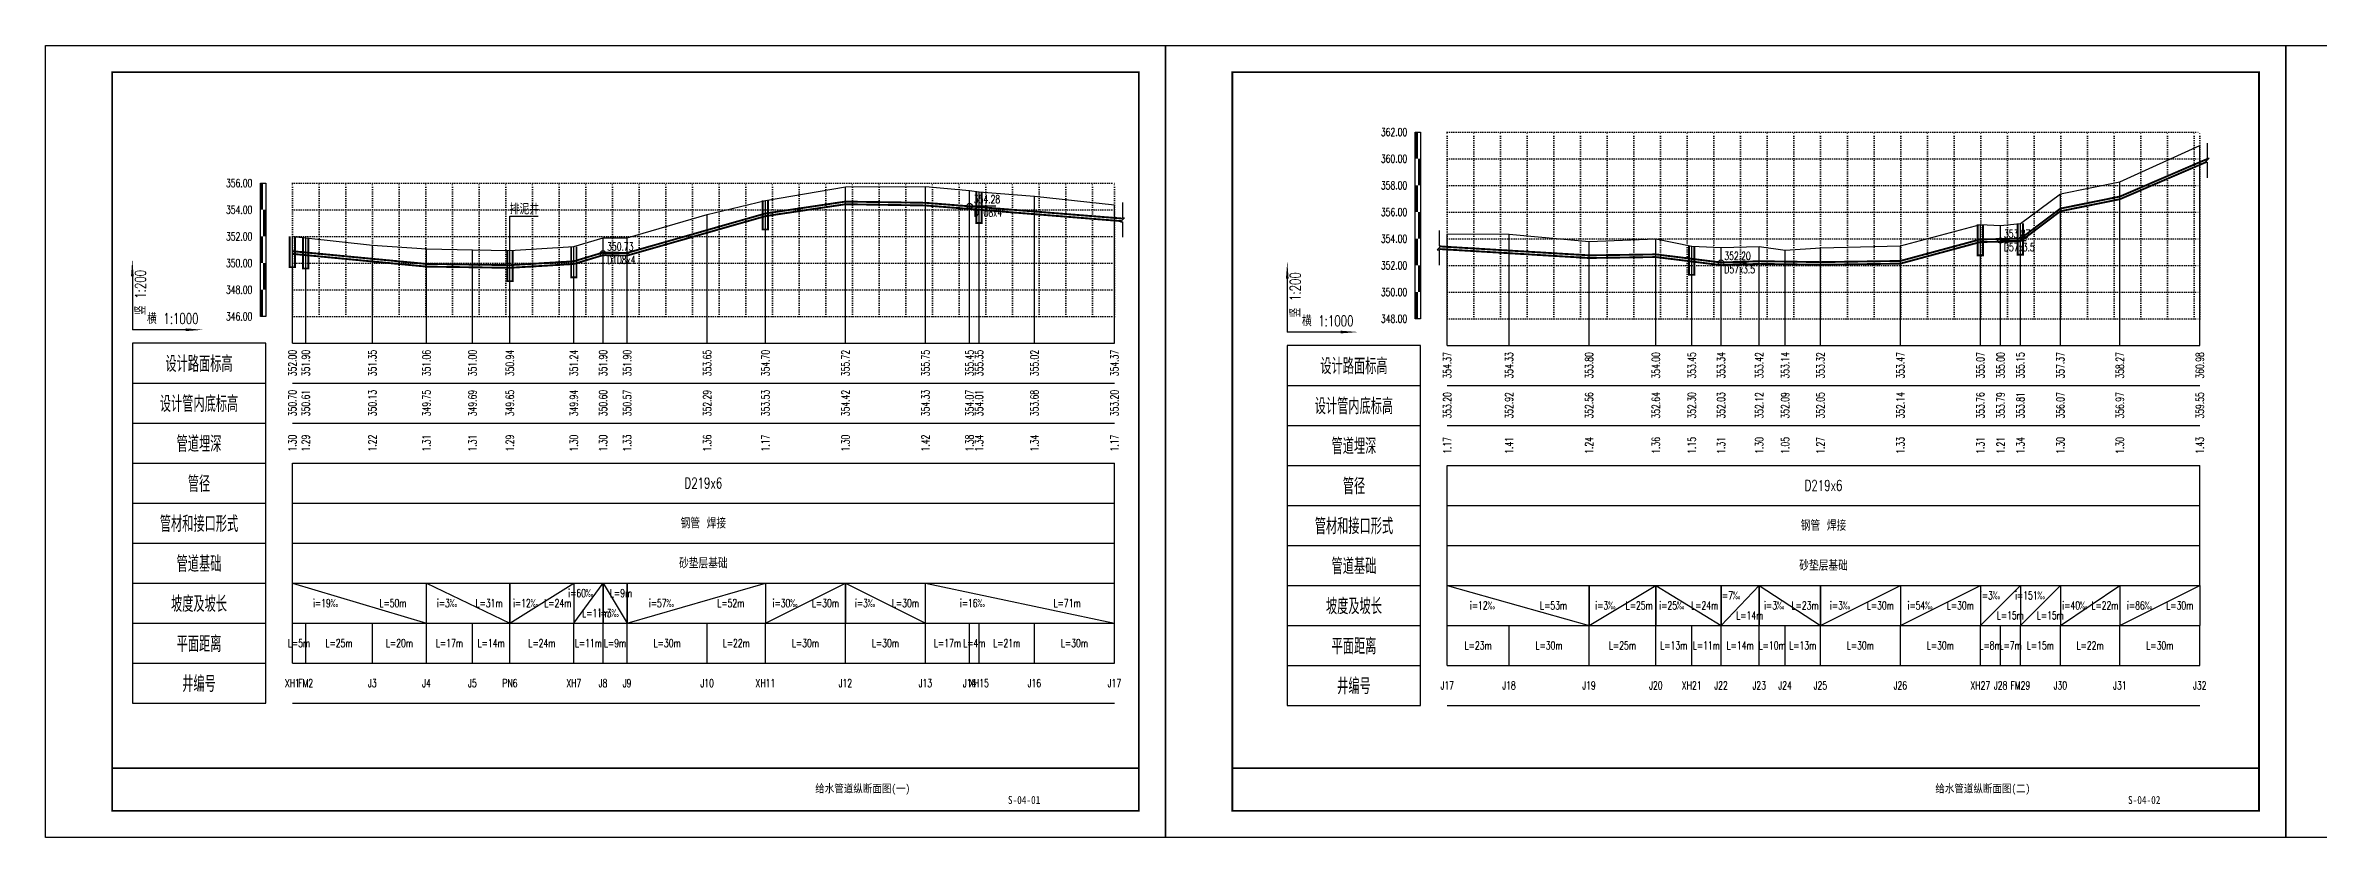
# Model space of a CAD drawing. Extents: x 566669 to 567929, y 3427063 to 3427212.
# Drawn here: x 566668.9 to 567095, y 3427063.1 to 3427211.6 of the extents above; entities that cross this region are included whole.
import ezdxf
from ezdxf.enums import TextEntityAlignment as Align

# ---------------------------------------------------------------- set-up
doc = ezdxf.new("R2010")
doc.units = 0
doc.header["$LTSCALE"] = 10
doc.linetypes.add('CENTER', pattern=[50.8, 31.75, -6.35, 6.35, -6.35])
doc.linetypes.add('DOT', pattern=[6.35, 0, -6.35])
doc.layers.get('0').update_dxf_attribs({"linetype": 'CONTINUOUS'})
for name, color, linetype in [('0-BZ', 7, 'CONTINUOUS'), ('0-TK', 7, 'CONTINUOUS'), ('DMZBWG', 8, 'DOT'), ('GPSCOMMON', 7, 'CONTINUOUS'), ('hy_dm_gs_subpipe', 7, 'CONTINUOUS'), ('hydm_common_pipe', 7, 'CONTINUOUS'), ('hydm_gs_natureline', 7, 'CONTINUOUS'), ('hydm_gs_pipe', 7, 'CONTINUOUS'), ('hydm_gs_well', 7, 'CONTINUOUS')]:
    doc.layers.add(name, color=color, linetype=linetype)
doc.styles.add('-宋体', font='', dxfattribs={"width": 0.75})
doc.styles.add('GPSHZ', font='txt.shx', dxfattribs={"width": 0.8, "bigfont": 'hztxt.shx'})
doc.styles.get('-宋体').set_extended_font_data('SimSun')

# ---------------------------------------------------------------- blocks, each defined once
blk = doc.blocks.new('dafgdahgsdfh')
at = {"layer": '0-TK'}
blk.add_lwpolyline([(43209.45, 121009.57), (43419.45, 121009.57), (43419.45, 120861.07), (43209.45, 120861.07)], close=True, dxfattribs=at)
blk = doc.blocks.new('hygx_gszdtablehead20')
at = {"layer": 'GPSCOMMON'}
for p, q in [((0, 135), (0, 0)), ((50, 135), (0, 135)), ((50, 0), (50, 135)), ((0, 120), (50, 120)), ((0, 105), (50, 105)), ((0, 90), (50, 90)), ((0, 75), (50, 75)), ((0, 60), (50, 60)), ((0, 45), (50, 45)), ((0, 30), (50, 30)), ((0, 15), (50, 15)), ((0, 0), (50, 0)), ((0, 0), (50, 0))]:
    blk.add_line(p, q, dxfattribs=at)
at = {"layer": 'GPSCOMMON', "style": 'GPSHZ', "width": 0.7}
for s, p in [('设计路面标高', (25, 127.5)), ('设计管内底标高', (25, 112.5)), ('管道埋深', (25, 97.5)), ('管径', (25, 82.5)), ('管材和接口形式', (25, 67.5)), ('管道基础', (25, 52.5)), ('坡度及坡长', (25, 37.5)), ('平面距离', (25, 22.5)), ('井编号', (25, 7.5))]:
    blk.add_text(s, height=6, dxfattribs=at).set_placement(p, align=Align.MIDDLE)
blk = doc.blocks.new('SWYGXX')
at = {"color": 0}
blk.add_circle((0, 0), 1, dxfattribs=at)
blk = doc.blocks.new('hygx_gszdtablehead21')
at = {"layer": 'GPSCOMMON'}
for p, q in [((0, 135), (0, 0)), ((50, 135), (0, 135)), ((50, 0), (50, 135)), ((0, 120), (50, 120)), ((0, 105), (50, 105)), ((0, 90), (50, 90)), ((0, 75), (50, 75)), ((0, 60), (50, 60)), ((0, 45), (50, 45)), ((0, 30), (50, 30)), ((0, 15), (50, 15)), ((0, 0), (50, 0)), ((0, 0), (50, 0))]:
    blk.add_line(p, q, dxfattribs=at)
at = {"layer": 'GPSCOMMON', "style": 'GPSHZ', "width": 0.7}
for s, p in [('设计路面标高', (25, 127.5)), ('设计管内底标高', (25, 112.5)), ('管道埋深', (25, 97.5)), ('管径', (25, 82.5)), ('管材和接口形式', (25, 67.5)), ('管道基础', (25, 52.5)), ('坡度及坡长', (25, 37.5)), ('平面距离', (25, 22.5)), ('井编号', (25, 7.5))]:
    blk.add_text(s, height=6, dxfattribs=at).set_placement(p, align=Align.MIDDLE)

msp = doc.modelspace()

# ---------------------------------------------------------------- linework, layer by layer
at = {"layer": '0-TK', "const_width": 0.35}
for points in [[(566873.85, 3427068.12), (566681.35, 3427068.12), (566681.35, 3427206.62), (566873.85, 3427206.62)], [(566681.35, 3427206.62), (566873.85, 3427206.62), (566873.85, 3427076.12), (566681.35, 3427076.12)], [(567083.85, 3427068.12), (566891.35, 3427068.12), (566891.35, 3427206.62), (567083.85, 3427206.62)], [(566891.35, 3427206.62), (567083.85, 3427206.62), (567083.85, 3427076.12), (566891.35, 3427076.12)]]:
    msp.add_lwpolyline(points, close=True, dxfattribs=at)
at = {"layer": 'DMZBWG', "ltscale": 0.005}
for p, q in [((566931.67, 3427195.39), (567072.75, 3427195.39)), ((566931.67, 3427160.39), (566931.67, 3427195.39)), ((566936.67, 3427160.39), (566936.67, 3427195.39)), ((566941.67, 3427160.39), (566941.67, 3427195.39)), ((566946.67, 3427160.39), (566946.67, 3427195.39)), ((566951.67, 3427160.39), (566951.67, 3427195.39)), ((566956.67, 3427160.39), (566956.67, 3427195.39)), ((566961.67, 3427160.39), (566961.67, 3427195.39)), ((566966.67, 3427160.39), (566966.67, 3427195.39)), ((566971.67, 3427160.39), (566971.67, 3427195.39)), ((566976.67, 3427160.39), (566976.67, 3427195.39)), ((566981.67, 3427160.39), (566981.67, 3427195.39)), ((566986.67, 3427160.39), (566986.67, 3427195.39)), ((566991.67, 3427160.39), (566991.67, 3427195.39)), ((566996.67, 3427160.39), (566996.67, 3427195.39)), ((567001.67, 3427160.39), (567001.67, 3427195.39)), ((567006.67, 3427160.39), (567006.67, 3427195.39)), ((567011.67, 3427160.39), (567011.67, 3427195.39)), ((567016.67, 3427160.39), (567016.67, 3427195.39)), ((567021.67, 3427160.39), (567021.67, 3427195.39)), ((567026.67, 3427160.39), (567026.67, 3427195.39)), ((567031.67, 3427160.39), (567031.67, 3427195.39)), ((567036.67, 3427160.39), (567036.67, 3427195.39)), ((567041.67, 3427160.39), (567041.67, 3427195.39)), ((567046.67, 3427160.39), (567046.67, 3427195.39)), ((567051.67, 3427160.39), (567051.67, 3427195.39)), ((567056.67, 3427160.39), (567056.67, 3427195.39)), ((567061.67, 3427160.39), (567061.67, 3427195.39)), ((567066.67, 3427160.39), (567066.67, 3427195.39)), ((567071.67, 3427160.39), (567071.67, 3427195.39)), ((567072.75, 3427160.39), (567072.75, 3427195.39)), ((566931.67, 3427190.39), (567072.75, 3427190.39)), ((566715.14, 3427185.82), (566869.26, 3427185.82)), ((566715.14, 3427160.82), (566715.14, 3427185.82)), ((566720.14, 3427160.82), (566720.14, 3427185.82)), ((566725.14, 3427160.82), (566725.14, 3427185.82)), ((566730.14, 3427160.82), (566730.14, 3427185.82)), ((566735.14, 3427160.82), (566735.14, 3427185.82)), ((566740.14, 3427160.82), (566740.14, 3427185.82)), ((566745.14, 3427160.82), (566745.14, 3427185.82)), ((566750.14, 3427160.82), (566750.14, 3427185.82)), ((566755.14, 3427160.82), (566755.14, 3427185.82)), ((566760.14, 3427160.82), (566760.14, 3427185.82)), ((566765.14, 3427160.82), (566765.14, 3427185.82)), ((566770.14, 3427160.82), (566770.14, 3427185.82)), ((566775.14, 3427160.82), (566775.14, 3427185.82)), ((566780.14, 3427160.82), (566780.14, 3427185.82)), ((566785.14, 3427160.82), (566785.14, 3427185.82)), ((566790.14, 3427160.82), (566790.14, 3427185.82)), ((566795.14, 3427160.82), (566795.14, 3427185.82)), ((566800.14, 3427160.82), (566800.14, 3427185.82)), ((566805.14, 3427160.82), (566805.14, 3427185.82)), ((566810.14, 3427160.82), (566810.14, 3427185.82)), ((566815.14, 3427160.82), (566815.14, 3427185.82)), ((566820.14, 3427160.82), (566820.14, 3427185.82)), ((566825.14, 3427160.82), (566825.14, 3427185.82)), ((566830.14, 3427160.82), (566830.14, 3427185.82)), ((566835.14, 3427160.82), (566835.14, 3427185.82)), ((566840.14, 3427160.82), (566840.14, 3427185.82)), ((566845.14, 3427160.82), (566845.14, 3427185.82)), ((566850.14, 3427160.82), (566850.14, 3427185.82)), ((566855.14, 3427160.82), (566855.14, 3427185.82)), ((566860.14, 3427160.82), (566860.14, 3427185.82)), ((566865.14, 3427160.82), (566865.14, 3427185.82)), ((566869.26, 3427160.82), (566869.26, 3427185.82)), ((566931.67, 3427185.39), (567072.75, 3427185.39)), ((566715.14, 3427180.82), (566869.26, 3427180.82)), ((566931.67, 3427180.39), (567072.75, 3427180.39)), ((566715.14, 3427175.82), (566869.26, 3427175.82)), ((566931.67, 3427175.39), (567072.75, 3427175.39)), ((566715.14, 3427170.82), (566869.26, 3427170.82)), ((566931.67, 3427170.39), (567072.75, 3427170.39)), ((566715.14, 3427165.82), (566869.26, 3427165.82)), ((566931.67, 3427165.39), (567072.75, 3427165.39)), ((566715.14, 3427160.82), (566869.26, 3427160.82)), ((566931.67, 3427160.39), (567072.75, 3427160.39))]:
    msp.add_line(p, q, dxfattribs=at)
at = {"layer": 'GPSCOMMON'}
for points in [[(566668.85, 3427211.62), (566878.85, 3427211.62), (566878.85, 3427063.12), (566668.85, 3427063.12)], [(566878.85, 3427211.62), (567088.85, 3427211.62), (567088.85, 3427063.12), (566878.85, 3427063.12)], [(567088.85, 3427211.62), (567298.85, 3427211.62), (567298.85, 3427063.12), (567088.85, 3427063.12)]]:
    msp.add_lwpolyline(points, close=True, dxfattribs=at)
msp.add_lwpolyline([(566755.93, 3427173.17), (566755.93, 3427179.63), (566761.24, 3427179.63)], dxfattribs=at)
at = {"layer": 'hy_dm_gs_subpipe'}
for points in [[(566842.11, 3427181.54), (566847.05, 3427181.54)], [(567035.41, 3427175.06), (567040.2, 3427175.06)], [(566773.38, 3427172.66), (566778.31, 3427172.66)], [(566982.99, 3427170.91), (566987.77, 3427170.91)]]:
    msp.add_lwpolyline(points, dxfattribs=at)
at = {"layer": 'hydm_common_pipe'}
for p, q in [((566715.14, 3427155.82), (566869.26, 3427155.82)), ((566931.67, 3427155.39), (567072.75, 3427155.39)), ((566715.14, 3427148.32), (566869.26, 3427148.32)), ((566931.67, 3427147.89), (567072.75, 3427147.89)), ((566715.14, 3427140.82), (566869.26, 3427140.82)), ((566931.67, 3427140.39), (567072.75, 3427140.39)), ((566715.14, 3427133.32), (566869.26, 3427133.32)), ((566931.67, 3427132.89), (567072.75, 3427132.89)), ((566715.14, 3427125.82), (566869.26, 3427125.82)), ((566931.67, 3427125.39), (567072.75, 3427125.39)), ((566715.14, 3427118.32), (566869.26, 3427118.32)), ((566931.67, 3427117.89), (567072.75, 3427117.89)), ((566715.14, 3427110.82), (566869.26, 3427110.82)), ((566931.67, 3427110.39), (567072.75, 3427110.39)), ((566715.14, 3427103.32), (566869.26, 3427103.32)), ((566931.67, 3427102.89), (567072.75, 3427102.89)), ((566715.14, 3427095.82), (566869.26, 3427095.82)), ((566931.67, 3427095.39), (567072.75, 3427095.39)), ((566715.14, 3427088.32), (566869.26, 3427088.32)), ((566931.67, 3427087.89), (567072.75, 3427087.89))]:
    msp.add_line(p, q, dxfattribs=at)
at = {"layer": 'hydm_common_pipe', "const_width": 0.5}
for points in [[(566925.92, 3427190.39), (566925.92, 3427195.39)], [(566926.42, 3427185.39), (566926.42, 3427190.39)], [(566709.39, 3427180.82), (566709.39, 3427185.82)], [(566925.92, 3427180.39), (566925.92, 3427185.39)], [(566709.89, 3427175.82), (566709.89, 3427180.82)], [(566926.42, 3427175.39), (566926.42, 3427180.39)], [(566709.39, 3427170.82), (566709.39, 3427175.82)], [(566925.92, 3427170.39), (566925.92, 3427175.39)], [(566709.89, 3427165.82), (566709.89, 3427170.82)], [(566926.42, 3427165.39), (566926.42, 3427170.39)], [(566709.39, 3427160.82), (566709.39, 3427165.82)], [(566925.92, 3427160.39), (566925.92, 3427165.39)]]:
    msp.add_lwpolyline(points, dxfattribs=at)
at = {"layer": 'hydm_common_pipe'}
for points in [[(566925.67, 3427160.39), (566925.67, 3427195.39), (566926.67, 3427195.39), (566926.67, 3427160.39), (566925.67, 3427160.39)], [(566709.14, 3427160.82), (566709.14, 3427185.82), (566710.14, 3427185.82), (566710.14, 3427160.82), (566709.14, 3427160.82)], [(566685.14, 3427168.32), (566685.14, 3427158.32)], [(566901.67, 3427167.89), (566901.67, 3427157.89)], [(566695.14, 3427158.32), (566685.14, 3427158.32)], [(566911.67, 3427157.89), (566901.67, 3427157.89)], [(566715.14, 3427125.82), (566715.14, 3427133.32)], [(566869.26, 3427125.82), (566869.26, 3427133.32)], [(566931.67, 3427125.39), (566931.67, 3427132.89)], [(567072.75, 3427125.39), (567072.75, 3427132.89)], [(566715.14, 3427118.32), (566715.14, 3427125.82)], [(566869.26, 3427118.32), (566869.26, 3427125.82)], [(566931.67, 3427117.89), (566931.67, 3427125.39)], [(567072.75, 3427117.89), (567072.75, 3427125.39)], [(566715.14, 3427110.82), (566715.14, 3427118.32)], [(566869.26, 3427110.82), (566869.26, 3427118.32)], [(566931.67, 3427110.39), (566931.67, 3427117.89)], [(567072.75, 3427110.39), (567072.75, 3427117.89)], [(566715.14, 3427103.32), (566715.14, 3427110.82), (566740.28, 3427103.32), (566740.28, 3427110.82)], [(566740.28, 3427103.32), (566740.28, 3427110.82), (566755.93, 3427103.32), (566755.93, 3427110.82)], [(566755.93, 3427110.82), (566755.93, 3427103.32), (566767.91, 3427110.82), (566767.91, 3427103.32)], [(566767.91, 3427110.82), (566767.91, 3427103.32), (566773.38, 3427110.82), (566773.38, 3427103.32)], [(566773.38, 3427103.32), (566773.38, 3427110.82), (566777.91, 3427103.32), (566777.91, 3427110.82)], [(566777.91, 3427110.82), (566777.91, 3427103.32), (566803.83, 3427110.82), (566803.83, 3427103.32)], [(566803.83, 3427110.82), (566803.83, 3427103.32), (566818.83, 3427110.82), (566818.83, 3427103.32)], [(566818.83, 3427103.32), (566818.83, 3427110.82), (566833.83, 3427103.32), (566833.83, 3427110.82)], [(566833.83, 3427103.32), (566833.83, 3427110.82), (566869.26, 3427103.32), (566869.26, 3427110.82)], [(566931.67, 3427102.89), (566931.67, 3427110.39), (566958.24, 3427102.89), (566958.24, 3427110.39)], [(566958.24, 3427110.39), (566958.24, 3427102.89), (566970.78, 3427110.39), (566970.78, 3427102.89)], [(566970.78, 3427102.89), (566970.78, 3427110.39), (566982.99, 3427102.89), (566982.99, 3427110.39)], [(566982.99, 3427110.39), (566982.99, 3427102.89), (566990.16, 3427110.39), (566990.16, 3427102.89)], [(566990.16, 3427102.89), (566990.16, 3427110.39), (567001.62, 3427102.89), (567001.62, 3427110.39)], [(567001.62, 3427110.39), (567001.62, 3427102.89), (567016.61, 3427110.39), (567016.61, 3427102.89)], [(567016.61, 3427110.39), (567016.61, 3427102.89), (567031.61, 3427110.39), (567031.61, 3427102.89)], [(567031.61, 3427110.39), (567031.61, 3427102.89), (567039.11, 3427110.39), (567039.11, 3427102.89)], [(567039.11, 3427110.39), (567039.11, 3427102.89), (567046.61, 3427110.39), (567046.61, 3427102.89)], [(567046.61, 3427110.39), (567046.61, 3427102.89), (567057.76, 3427110.39), (567057.76, 3427102.89)], [(567057.76, 3427110.39), (567057.76, 3427102.89), (567072.75, 3427110.39), (567072.75, 3427102.89)], [(566715.14, 3427095.82), (566715.14, 3427103.32)], [(566717.64, 3427095.82), (566717.64, 3427103.32)], [(566717.64, 3427095.82), (566717.64, 3427103.32)], [(566730.14, 3427095.82), (566730.14, 3427103.32)], [(566730.14, 3427095.82), (566730.14, 3427103.32)], [(566740.28, 3427095.82), (566740.28, 3427103.32)], [(566740.28, 3427095.82), (566740.28, 3427103.32)], [(566748.9, 3427095.82), (566748.9, 3427103.32)], [(566748.9, 3427095.82), (566748.9, 3427103.32)], [(566755.93, 3427095.82), (566755.93, 3427103.32)], [(566755.93, 3427095.82), (566755.93, 3427103.32)], [(566767.91, 3427095.82), (566767.91, 3427103.32)], [(566767.91, 3427095.82), (566767.91, 3427103.32)], [(566773.38, 3427095.82), (566773.38, 3427103.32)], [(566773.38, 3427095.82), (566773.38, 3427103.32)], [(566777.91, 3427095.82), (566777.91, 3427103.32)], [(566777.91, 3427095.82), (566777.91, 3427103.32)], [(566792.91, 3427095.82), (566792.91, 3427103.32)], [(566792.91, 3427095.82), (566792.91, 3427103.32)], [(566803.83, 3427095.82), (566803.83, 3427103.32)], [(566803.83, 3427095.82), (566803.83, 3427103.32)], [(566818.83, 3427095.82), (566818.83, 3427103.32)], [(566818.83, 3427095.82), (566818.83, 3427103.32)], [(566833.83, 3427095.82), (566833.83, 3427103.32)], [(566833.83, 3427095.82), (566833.83, 3427103.32)], [(566842.11, 3427095.82), (566842.11, 3427103.32)], [(566842.11, 3427095.82), (566842.11, 3427103.32)], [(566843.88, 3427095.82), (566843.88, 3427103.32)], [(566843.88, 3427095.82), (566843.88, 3427103.32)], [(566854.26, 3427095.82), (566854.26, 3427103.32)], [(566854.26, 3427095.82), (566854.26, 3427103.32)], [(566869.26, 3427095.82), (566869.26, 3427103.32)], [(566931.67, 3427095.39), (566931.67, 3427102.89)], [(566943.24, 3427095.39), (566943.24, 3427102.89)], [(566943.24, 3427095.39), (566943.24, 3427102.89)], [(566958.24, 3427095.39), (566958.24, 3427102.89)], [(566958.24, 3427095.39), (566958.24, 3427102.89)], [(566970.78, 3427095.39), (566970.78, 3427102.89)], [(566970.78, 3427095.39), (566970.78, 3427102.89)], [(566977.5, 3427095.39), (566977.5, 3427102.89)], [(566977.5, 3427095.39), (566977.5, 3427102.89)], [(566982.99, 3427095.39), (566982.99, 3427102.89)], [(566982.99, 3427095.39), (566982.99, 3427102.89)], [(566990.16, 3427095.39), (566990.16, 3427102.89)], [(566990.16, 3427095.39), (566990.16, 3427102.89)], [(566995, 3427095.39), (566995, 3427102.89)], [(566995, 3427095.39), (566995, 3427102.89)], [(567001.62, 3427095.39), (567001.62, 3427102.89)], [(567001.62, 3427095.39), (567001.62, 3427102.89)], [(567016.61, 3427095.39), (567016.61, 3427102.89)], [(567016.61, 3427095.39), (567016.61, 3427102.89)], [(567031.61, 3427095.39), (567031.61, 3427102.89)], [(567031.61, 3427095.39), (567031.61, 3427102.89)], [(567035.41, 3427095.39), (567035.41, 3427102.89)], [(567035.41, 3427095.39), (567035.41, 3427102.89)], [(567039.11, 3427095.39), (567039.11, 3427102.89)], [(567039.11, 3427095.39), (567039.11, 3427102.89)], [(567046.61, 3427095.39), (567046.61, 3427102.89)], [(567046.61, 3427095.39), (567046.61, 3427102.89)], [(567057.76, 3427095.39), (567057.76, 3427102.89)], [(567057.76, 3427095.39), (567057.76, 3427102.89)], [(567072.75, 3427095.39), (567072.75, 3427102.89)]]:
    msp.add_lwpolyline(points, dxfattribs=at)
for points in [[(566685.14, 3427168.32, 0.5, 0, 0), (566685.14, 3427171.66, 0, 0, 0)], [(566901.67, 3427167.89, 0.5, 0, 0), (566901.67, 3427171.23, 0, 0, 0)], [(566695.14, 3427158.32, 0.5, 0, 0), (566698.48, 3427158.32, 0, 0, 0)], [(566911.67, 3427157.89, 0.5, 0, 0), (566915.01, 3427157.89, 0, 0, 0)]]:
    msp.add_lwpolyline(points, format="xyseb", dxfattribs=at)
at = {"layer": 'hydm_gs_natureline', "color": 7, "linetype": 'Continuous'}
for points in [[(566931.67, 3427176.32), (566943.24, 3427176.22), (566958.24, 3427174.89), (566970.78, 3427175.39), (566977.5, 3427174.02), (566982.99, 3427173.74), (566990.16, 3427173.94), (566995, 3427173.24), (567001.62, 3427173.69), (567016.61, 3427174.07), (567031.61, 3427178.07), (567035.41, 3427177.89), (567039.11, 3427178.27), (567046.61, 3427183.82), (567057.76, 3427186.07), (567072.75, 3427192.84)], [(566715.14, 3427175.82), (566717.64, 3427175.57), (566730.14, 3427174.2), (566740.28, 3427173.47), (566748.9, 3427173.32), (566755.93, 3427173.17), (566767.91, 3427173.92), (566773.38, 3427175.57), (566777.91, 3427175.57), (566792.91, 3427179.95), (566803.83, 3427182.57), (566818.83, 3427185.12), (566833.83, 3427185.2), (566842.11, 3427184.45), (566843.88, 3427184.2), (566854.26, 3427183.37), (566869.26, 3427181.75)]]:
    msp.add_lwpolyline(points, dxfattribs=at)
at = {"layer": 'hydm_gs_pipe', "color": 1, "linetype": 'Continuous', "const_width": 0.35}
for points in [[(567072.75, 3427189.74), (567074.13, 3427190.33)], [(567057.76, 3427183.29), (567072.75, 3427189.74)], [(567057.76, 3427182.79), (567072.75, 3427189.24)], [(567072.75, 3427189.24), (567074.13, 3427189.83)], [(566803.83, 3427180.12), (566818.83, 3427182.35)], [(566803.83, 3427179.62), (566818.83, 3427181.85)], [(566818.83, 3427182.35), (566833.83, 3427182.12)], [(566818.83, 3427181.85), (566833.83, 3427181.62)], [(566833.83, 3427182.12), (566842.11, 3427181.46)], [(566833.83, 3427181.62), (566842.11, 3427180.96)], [(567046.61, 3427181.04), (567057.76, 3427183.29)], [(567046.61, 3427180.54), (567057.76, 3427182.79)], [(566792.91, 3427177.01), (566803.83, 3427180.12)], [(566792.91, 3427176.51), (566803.83, 3427179.62)], [(566842.11, 3427181.46), (566843.88, 3427181.32)], [(566842.11, 3427180.96), (566843.88, 3427180.82)], [(566843.88, 3427181.32), (566854.26, 3427180.49)], [(566843.88, 3427180.82), (566854.26, 3427179.99)], [(566854.26, 3427180.49), (566869.26, 3427179.29)], [(566854.26, 3427179.99), (566869.26, 3427178.79)], [(566869.26, 3427179.29), (566870.75, 3427179.17)], [(566869.26, 3427178.79), (566870.75, 3427178.67)], [(567039.11, 3427175.38), (567046.61, 3427181.04)], [(567039.11, 3427174.88), (567046.61, 3427180.54)], [(566777.91, 3427172.73), (566792.91, 3427177.01)], [(566777.91, 3427172.23), (566792.91, 3427176.51)], [(566931.67, 3427173.86), (566930.17, 3427173.95)], [(566931.67, 3427173.36), (566930.17, 3427173.45)], [(566931.67, 3427173.86), (566943.24, 3427173.17)], [(566931.67, 3427173.36), (566943.24, 3427172.67)], [(566943.24, 3427173.17), (566958.24, 3427172.27)], [(567016.61, 3427171.22), (567031.61, 3427175.27)], [(567016.61, 3427170.72), (567031.61, 3427174.77)], [(567031.61, 3427175.27), (567035.41, 3427175.33)], [(567031.61, 3427174.77), (567035.41, 3427174.83)], [(567035.41, 3427175.33), (567039.11, 3427175.38)], [(567035.41, 3427174.83), (567039.11, 3427174.88)], [(566715.14, 3427173.05), (566717.64, 3427172.81)], [(566715.14, 3427172.55), (566717.64, 3427172.31)], [(566717.64, 3427172.81), (566730.14, 3427171.62)], [(566717.64, 3427172.31), (566730.14, 3427171.12)], [(566730.14, 3427171.62), (566740.28, 3427170.66)], [(566730.14, 3427171.12), (566740.28, 3427170.16)], [(566740.28, 3427170.66), (566748.9, 3427170.53)], [(566740.28, 3427170.16), (566748.9, 3427170.03)], [(566748.9, 3427170.53), (566755.93, 3427170.43)], [(566748.9, 3427170.03), (566755.93, 3427169.93)], [(566755.93, 3427170.43), (566767.91, 3427171.15)], [(566755.93, 3427169.93), (566767.91, 3427170.65)], [(566767.91, 3427171.15), (566773.38, 3427172.8)], [(566767.91, 3427170.65), (566773.38, 3427172.3)], [(566773.38, 3427172.8), (566777.91, 3427172.73)], [(566773.38, 3427172.3), (566777.91, 3427172.23)], [(566943.24, 3427172.67), (566958.24, 3427171.77)], [(566958.24, 3427172.27), (566970.78, 3427172.45)], [(566958.24, 3427171.77), (566970.78, 3427171.95)], [(566970.78, 3427172.45), (566977.5, 3427171.62)], [(566970.78, 3427171.95), (566977.5, 3427171.12)], [(566977.5, 3427171.62), (566982.99, 3427170.93)], [(566977.5, 3427171.12), (566982.99, 3427170.43)], [(566982.99, 3427170.93), (566990.16, 3427171.17)], [(566982.99, 3427170.43), (566990.16, 3427170.67)], [(566990.16, 3427171.17), (566995, 3427171.1)], [(566990.16, 3427170.67), (566995, 3427170.6)], [(566995, 3427171.1), (567001.62, 3427171)], [(566995, 3427170.6), (567001.62, 3427170.5)], [(567001.62, 3427171), (567016.61, 3427171.22)], [(567001.62, 3427170.5), (567016.61, 3427170.72)]]:
    msp.add_lwpolyline(points, dxfattribs=at)
at = {"layer": 'hydm_gs_pipe', "color": 7, "lineweight": -3}
for points in [[(567074.13, 3427193.33), (567074.13, 3427190.46), (567074.51, 3427190.46), (567073.76, 3427189.71), (567074.13, 3427189.71), (567074.13, 3427186.83)], [(566870.75, 3427182.17), (566870.75, 3427179.29), (566871.13, 3427179.29), (566870.38, 3427178.54), (566870.75, 3427178.54), (566870.75, 3427175.67)], [(566930.17, 3427176.95), (566930.17, 3427174.07), (566930.55, 3427174.07), (566929.8, 3427173.32), (566930.17, 3427173.32), (566930.17, 3427170.45)]]:
    msp.add_lwpolyline(points, dxfattribs=at)
at = {"layer": 'hydm_gs_well', "color": 7, "linetype": 'CENTER'}
for points in [[(567072.75, 3427155.39), (567072.75, 3427192.84)], [(567057.76, 3427155.39), (567057.76, 3427186.07)], [(566803.83, 3427155.82), (566803.83, 3427182.57)], [(566818.83, 3427155.82), (566818.83, 3427185.12)], [(566833.83, 3427155.82), (566833.83, 3427185.2)], [(566842.11, 3427155.82), (566842.11, 3427184.45)], [(566843.88, 3427155.82), (566843.88, 3427184.2)], [(566854.26, 3427155.82), (566854.26, 3427183.37)], [(567046.61, 3427155.39), (567046.61, 3427183.82)], [(566792.91, 3427155.82), (566792.91, 3427179.95)], [(566869.26, 3427155.82), (566869.26, 3427181.75)], [(567031.61, 3427155.39), (567031.61, 3427178.07)], [(567035.41, 3427155.39), (567035.41, 3427177.89)], [(567039.11, 3427155.39), (567039.11, 3427178.27)], [(566715.14, 3427155.82), (566715.14, 3427175.82)], [(566717.64, 3427155.82), (566717.64, 3427175.57)], [(566730.14, 3427155.82), (566730.14, 3427174.2)], [(566740.28, 3427155.82), (566740.28, 3427173.47)], [(566748.9, 3427155.82), (566748.9, 3427173.32)], [(566767.91, 3427155.82), (566767.91, 3427173.92)], [(566773.38, 3427155.82), (566773.38, 3427175.57)], [(566777.91, 3427155.82), (566777.91, 3427175.57)], [(566931.67, 3427155.39), (566931.67, 3427176.32)], [(566943.24, 3427155.39), (566943.24, 3427176.22)], [(566958.24, 3427155.39), (566958.24, 3427174.89)], [(566970.78, 3427155.39), (566970.78, 3427175.39)], [(566977.5, 3427155.39), (566977.5, 3427174.02)], [(566982.99, 3427155.39), (566982.99, 3427173.74)], [(566990.16, 3427155.39), (566990.16, 3427173.94)], [(567001.62, 3427155.39), (567001.62, 3427173.69)], [(567016.61, 3427155.39), (567016.61, 3427174.07)], [(566755.93, 3427155.82), (566755.93, 3427173.17)], [(566995, 3427155.39), (566995, 3427173.24)]]:
    msp.add_lwpolyline(points, dxfattribs=at)
at = {"layer": 'hydm_gs_well', "color": 7, "linetype": 'Continuous', "const_width": 0.35}
for points in [[(566803.33, 3427182.57), (566803.33, 3427177.12), (566804.33, 3427177.12), (566804.33, 3427182.57)], [(566843.38, 3427184.2), (566843.38, 3427178.32), (566844.38, 3427178.32), (566844.38, 3427184.2)], [(567031.11, 3427178.07), (567031.11, 3427172.27), (567032.11, 3427172.27), (567032.11, 3427178.07)], [(567038.61, 3427178.27), (567038.61, 3427172.38), (567039.61, 3427172.38), (567039.61, 3427178.27)], [(566714.64, 3427175.82), (566714.64, 3427170.05), (566715.64, 3427170.05), (566715.64, 3427175.82)], [(566717.14, 3427175.57), (566717.14, 3427169.81), (566718.14, 3427169.81), (566718.14, 3427175.57)], [(566755.43, 3427173.17), (566755.43, 3427167.43), (566756.43, 3427167.43), (566756.43, 3427173.17)], [(566767.41, 3427173.92), (566767.41, 3427168.15), (566768.41, 3427168.15), (566768.41, 3427173.92)], [(566977, 3427174.02), (566977, 3427168.62), (566978, 3427168.62), (566978, 3427174.02)]]:
    msp.add_lwpolyline(points, dxfattribs=at)

# ---------------------------------------------------------------- block references
at = {"layer": 'GPSCOMMON'}
for p in [(523459.4, 3306202.05), (523459.4, 3306202.05), (523669.4, 3306202.05), (523669.4, 3306202.05), (523879.4, 3306202.05)]:
    msp.add_blockref('dafgdahgsdfh', p, dxfattribs=at)
at = {"layer": 'hy_dm_gs_subpipe', "xscale": 0.5, "yscale": 0.5}
for p in [(566842.11, 3427181.54), (567035.41, 3427175.06), (566773.38, 3427172.66), (566982.99, 3427170.91)]:
    msp.add_blockref('SWYGXX', p, dxfattribs=at)
at = {"layer": 'hydm_common_pipe', "xscale": 0.5, "yscale": 0.5, "zscale": 0.5}
for name, p in [('hygx_gszdtablehead20', (566685.14, 3427088.32)), ('hygx_gszdtablehead21', (566901.67, 3427087.89))]:
    msp.add_blockref(name, p, dxfattribs=at)

# ---------------------------------------------------------------- texts
at = {"layer": '0-BZ', "color": 0, "ltscale": 15, "style": '-宋体', "width": 0.85}
for s, p in [('给水管道纵断面图(一)', (566822.07, 3427072.24)), ('给水管道纵断面图(二)', (567032.07, 3427072.24)), ('S-04-01', (566852.33, 3427070.16)), ('S-04-02', (567062.33, 3427070.16))]:
    msp.add_text(s, height=1.5, rotation=359.9624, dxfattribs=at).set_placement(p, align=Align.MIDDLE)
at = {"layer": 'GPSCOMMON', "style": 'GPSHZ', "width": 0.8}
msp.add_text('排泥井', height=2, dxfattribs=at).set_placement((566755.88, 3427179.97))
at = {"layer": 'hy_dm_gs_subpipe', "style": 'GPSHZ', "width": 0.7}
for s, p in [('354.28', (566842.89, 3427182.04)), ('350.73', (566774.15, 3427173.16)), ('353.87', (567036.04, 3427175.56)), ('352.20', (566983.61, 3427171.41))]:
    msp.add_text(s, height=1.5, dxfattribs=at).set_placement(p)
for s, p in [('D108x4', (566842.89, 3427181.04)), ('D57x3.5', (567036.04, 3427174.56)), ('D108x4', (566774.15, 3427172.16)), ('D57x3.5', (566983.61, 3427170.41))]:
    msp.add_text(s, height=1.5, dxfattribs=at).set_placement(p, align=Align.TOP_LEFT)
at = {"layer": 'hydm_common_pipe', "style": 'GPSHZ', "width": 0.7}
for s, p in [('362.00', (566924.17, 3427195.39)), ('360.00', (566924.17, 3427190.39)), ('356.00', (566707.64, 3427185.82)), ('358.00', (566924.17, 3427185.39)), ('354.00', (566707.64, 3427180.82)), ('356.00', (566924.17, 3427180.39)), ('352.00', (566707.64, 3427175.82)), ('354.00', (566924.17, 3427175.39)), ('350.00', (566707.64, 3427170.82)), ('352.00', (566924.17, 3427170.39)), ('348.00', (566707.64, 3427165.82)), ('350.00', (566924.17, 3427165.39)), ('346.00', (566707.64, 3427160.82)), ('348.00', (566924.17, 3427160.39))]:
    msp.add_text(s, height=1.5, dxfattribs=at).set_placement(p, align=Align.MIDDLE_RIGHT)
for p in [(566685.64, 3427161.07), (566902.17, 3427160.64)]:
    msp.add_text('竖 1:200', height=2, rotation=90, dxfattribs=at).set_placement(p, align=Align.TOP_LEFT)
for p in [(566687.89, 3427158.82), (566904.42, 3427158.39)]:
    msp.add_text('横 1:1000', height=2, dxfattribs=at).set_placement(p, align=Align.BOTTOM_LEFT)
for s, p in [('352.00', (566715.14, 3427152.07)), ('351.90', (566717.64, 3427152.07)), ('351.35', (566730.14, 3427152.07)), ('351.06', (566740.28, 3427152.07)), ('351.00', (566748.9, 3427152.07)), ('350.94', (566755.93, 3427152.07)), ('351.24', (566767.91, 3427152.07)), ('351.90', (566773.38, 3427152.07)), ('351.90', (566777.91, 3427152.07)), ('353.65', (566792.91, 3427152.07)), ('354.70', (566803.83, 3427152.07)), ('355.72', (566818.83, 3427152.07)), ('355.75', (566833.83, 3427152.07)), ('355.45', (566842.11, 3427152.07)), ('355.35', (566843.88, 3427152.07)), ('355.02', (566854.26, 3427152.07)), ('354.37', (566869.26, 3427152.07)), ('354.37', (566931.67, 3427151.64)), ('354.33', (566943.24, 3427151.64)), ('353.80', (566958.24, 3427151.64)), ('354.00', (566970.78, 3427151.64)), ('353.45', (566977.5, 3427151.64)), ('353.34', (566982.99, 3427151.64)), ('353.42', (566990.16, 3427151.64)), ('353.14', (566995, 3427151.64)), ('353.32', (567001.62, 3427151.64)), ('353.47', (567016.61, 3427151.64)), ('355.07', (567031.61, 3427151.64)), ('355.00', (567035.41, 3427151.64)), ('355.15', (567039.11, 3427151.64)), ('357.37', (567046.61, 3427151.64)), ('358.27', (567057.76, 3427151.64)), ('360.98', (567072.75, 3427151.64)), ('350.70', (566715.14, 3427144.57)), ('350.61', (566717.64, 3427144.57)), ('350.13', (566730.14, 3427144.57)), ('349.75', (566740.28, 3427144.57)), ('349.69', (566748.9, 3427144.57)), ('349.65', (566755.93, 3427144.57)), ('349.94', (566767.91, 3427144.57)), ('350.60', (566773.38, 3427144.57)), ('350.57', (566777.91, 3427144.57)), ('352.29', (566792.91, 3427144.57)), ('353.53', (566803.83, 3427144.57)), ('354.42', (566818.83, 3427144.57)), ('354.33', (566833.83, 3427144.57)), ('354.07', (566842.11, 3427144.57)), ('354.01', (566843.88, 3427144.57)), ('353.68', (566854.26, 3427144.57)), ('353.20', (566869.26, 3427144.57)), ('353.20', (566931.67, 3427144.14)), ('352.92', (566943.24, 3427144.14)), ('352.56', (566958.24, 3427144.14)), ('352.64', (566970.78, 3427144.14)), ('352.30', (566977.5, 3427144.14)), ('352.03', (566982.99, 3427144.14)), ('352.12', (566990.16, 3427144.14)), ('352.09', (566995, 3427144.14)), ('352.05', (567001.62, 3427144.14)), ('352.14', (567016.61, 3427144.14)), ('353.76', (567031.61, 3427144.14)), ('353.79', (567035.41, 3427144.14)), ('353.81', (567039.11, 3427144.14)), ('356.07', (567046.61, 3427144.14)), ('356.97', (567057.76, 3427144.14)), ('359.55', (567072.75, 3427144.14)), ('1.30', (566715.14, 3427137.07)), ('1.29', (566717.64, 3427137.07)), ('1.22', (566730.14, 3427137.07)), ('1.31', (566740.28, 3427137.07)), ('1.31', (566748.9, 3427137.07)), ('1.29', (566755.93, 3427137.07)), ('1.30', (566767.91, 3427137.07)), ('1.30', (566773.38, 3427137.07)), ('1.33', (566777.91, 3427137.07)), ('1.36', (566792.91, 3427137.07)), ('1.17', (566803.83, 3427137.07)), ('1.30', (566818.83, 3427137.07)), ('1.42', (566833.83, 3427137.07)), ('1.38', (566842.11, 3427137.07)), ('1.34', (566843.88, 3427137.07)), ('1.34', (566854.26, 3427137.07)), ('1.17', (566869.26, 3427137.07)), ('1.17', (566931.67, 3427136.64)), ('1.41', (566943.24, 3427136.64)), ('1.24', (566958.24, 3427136.64)), ('1.36', (566970.78, 3427136.64)), ('1.15', (566977.5, 3427136.64)), ('1.31', (566982.99, 3427136.64)), ('1.30', (566990.16, 3427136.64)), ('1.05', (566995, 3427136.64)), ('1.27', (567001.62, 3427136.64)), ('1.33', (567016.61, 3427136.64)), ('1.31', (567031.61, 3427136.64)), ('1.21', (567035.41, 3427136.64)), ('1.34', (567039.11, 3427136.64)), ('1.30', (567046.61, 3427136.64)), ('1.30', (567057.76, 3427136.64)), ('1.43', (567072.75, 3427136.64))]:
    msp.add_text(s, height=1.5, rotation=90, dxfattribs=at).set_placement(p, align=Align.MIDDLE_CENTER)
for s, height, p in [('D219x6', 2, (566792.2, 3427129.57)), ('D219x6', 2, (567002.21, 3427129.14)), ('钢管 焊接', 2, (566792.2, 3427122.07)), ('钢管 焊接', 2, (567002.21, 3427121.64)), ('砂垫层基础', 2, (566792.2, 3427114.57)), ('砂垫层基础', 2, (567002.21, 3427114.14)), ('i=60‰', 1.5, (566769.27, 3427108.95)), ('L=9m', 1.5, (566776.77, 3427108.95)), ('i=7‰', 1.5, (566984.78, 3427108.52)), ('i=3‰', 1.5, (567033.48, 3427108.52)), ('i=151‰', 1.5, (567040.98, 3427108.52)), ('i=19‰', 1.5, (566721.43, 3427107.07)), ('L=50m', 1.5, (566734, 3427107.07)), ('i=3‰', 1.5, (566744.19, 3427107.07)), ('L=31m', 1.5, (566752.02, 3427107.07)), ('i=12‰', 1.5, (566758.93, 3427107.07)), ('L=24m', 1.5, (566764.91, 3427107.07)), ('L=11m', 1.5, (566772.01, 3427105.2)), ('i=3‰', 1.5, (566774.51, 3427105.2)), ('i=57‰', 1.5, (566784.39, 3427107.07)), ('L=52m', 1.5, (566797.35, 3427107.07)), ('i=30‰', 1.5, (566807.58, 3427107.07)), ('L=30m', 1.5, (566815.08, 3427107.07)), ('i=3‰', 1.5, (566822.58, 3427107.07)), ('L=30m', 1.5, (566830.08, 3427107.07)), ('i=16‰', 1.5, (566842.69, 3427107.07)), ('L=71m', 1.5, (566860.4, 3427107.07)), ('i=12‰', 1.5, (566938.31, 3427106.64)), ('L=53m', 1.5, (566951.6, 3427106.64)), ('i=3‰', 1.5, (566961.38, 3427106.64)), ('L=25m', 1.5, (566967.65, 3427106.64)), ('i=25‰', 1.5, (566973.83, 3427106.64)), ('L=24m', 1.5, (566979.93, 3427106.64)), ('L=14m', 1.5, (566988.37, 3427104.77)), ('i=3‰', 1.5, (566993.03, 3427106.64)), ('L=23m', 1.5, (566998.75, 3427106.64)), ('i=3‰', 1.5, (567005.37, 3427106.64)), ('L=30m', 1.5, (567012.86, 3427106.64)), ('i=54‰', 1.5, (567020.36, 3427106.64)), ('L=30m', 1.5, (567027.86, 3427106.64)), ('L=15m', 1.5, (567037.23, 3427104.77)), ('L=15m', 1.5, (567044.73, 3427104.77)), ('i=40‰', 1.5, (567049.39, 3427106.64)), ('L=22m', 1.5, (567054.97, 3427106.64)), ('i=86‰', 1.5, (567061.51, 3427106.64)), ('L=30m', 1.5, (567069, 3427106.64)), ('L=5m', 1.5, (566716.39, 3427099.57)), ('L=25m', 1.5, (566723.89, 3427099.57)), ('L=20m', 1.5, (566735.21, 3427099.57)), ('L=17m', 1.5, (566744.59, 3427099.57)), ('L=14m', 1.5, (566752.41, 3427099.57)), ('L=24m', 1.5, (566761.92, 3427099.57)), ('L=11m', 1.5, (566770.64, 3427099.57)), ('L=9m', 1.5, (566775.64, 3427099.57)), ('L=30m', 1.5, (566785.41, 3427099.57)), ('L=22m', 1.5, (566798.37, 3427099.57)), ('L=30m', 1.5, (566811.33, 3427099.57)), ('L=30m', 1.5, (566826.33, 3427099.57)), ('L=17m', 1.5, (566837.97, 3427099.57)), ('L=4m', 1.5, (566843, 3427099.57)), ('L=21m', 1.5, (566849.07, 3427099.57)), ('L=30m', 1.5, (566861.76, 3427099.57)), ('L=23m', 1.5, (566937.46, 3427099.14)), ('L=30m', 1.5, (566950.74, 3427099.14)), ('L=25m', 1.5, (566964.51, 3427099.14)), ('L=13m', 1.5, (566974.14, 3427099.14)), ('L=11m', 1.5, (566980.24, 3427099.14)), ('L=14m', 1.5, (566986.57, 3427099.14)), ('L=10m', 1.5, (566992.58, 3427099.14)), ('L=13m', 1.5, (566998.31, 3427099.14)), ('L=30m', 1.5, (567009.11, 3427099.14)), ('L=30m', 1.5, (567024.11, 3427099.14)), ('L=8m', 1.5, (567033.51, 3427099.14)), ('L=7m', 1.5, (567037.26, 3427099.14)), ('L=15m', 1.5, (567042.86, 3427099.14)), ('L=22m', 1.5, (567052.18, 3427099.14)), ('L=30m', 1.5, (567065.26, 3427099.14)), ('XH1', 1.5, (566715.14, 3427092.07)), ('FM2', 1.5, (566717.64, 3427092.07)), ('J3', 1.5, (566730.14, 3427092.07)), ('J4', 1.5, (566740.28, 3427092.07)), ('J5', 1.5, (566748.9, 3427092.07)), ('PN6', 1.5, (566755.93, 3427092.07)), ('XH7', 1.5, (566767.91, 3427092.07)), ('J8', 1.5, (566773.38, 3427092.07)), ('J9', 1.5, (566777.91, 3427092.07)), ('J10', 1.5, (566792.91, 3427092.07)), ('XH11', 1.5, (566803.83, 3427092.07)), ('J12', 1.5, (566818.83, 3427092.07)), ('J13', 1.5, (566833.83, 3427092.07)), ('J14', 1.5, (566842.11, 3427092.07)), ('XH15', 1.5, (566843.88, 3427092.07)), ('J16', 1.5, (566854.26, 3427092.07)), ('J17', 1.5, (566869.26, 3427092.07)), ('J17', 1.5, (566931.67, 3427091.64)), ('J18', 1.5, (566943.24, 3427091.64)), ('J19', 1.5, (566958.24, 3427091.64)), ('J20', 1.5, (566970.78, 3427091.64)), ('XH21', 1.5, (566977.5, 3427091.64)), ('J22', 1.5, (566982.99, 3427091.64)), ('J23', 1.5, (566990.16, 3427091.64)), ('J24', 1.5, (566995, 3427091.64)), ('J25', 1.5, (567001.62, 3427091.64)), ('J26', 1.5, (567016.61, 3427091.64)), ('XH27', 1.5, (567031.61, 3427091.64)), ('J28', 1.5, (567035.41, 3427091.64)), ('FM29', 1.5, (567039.11, 3427091.64)), ('J30', 1.5, (567046.61, 3427091.64)), ('J31', 1.5, (567057.76, 3427091.64)), ('J32', 1.5, (567072.75, 3427091.64))]:
    msp.add_text(s, height=height, dxfattribs=at).set_placement(p, align=Align.MIDDLE_CENTER)

doc.saveas('drawing.dxf')
